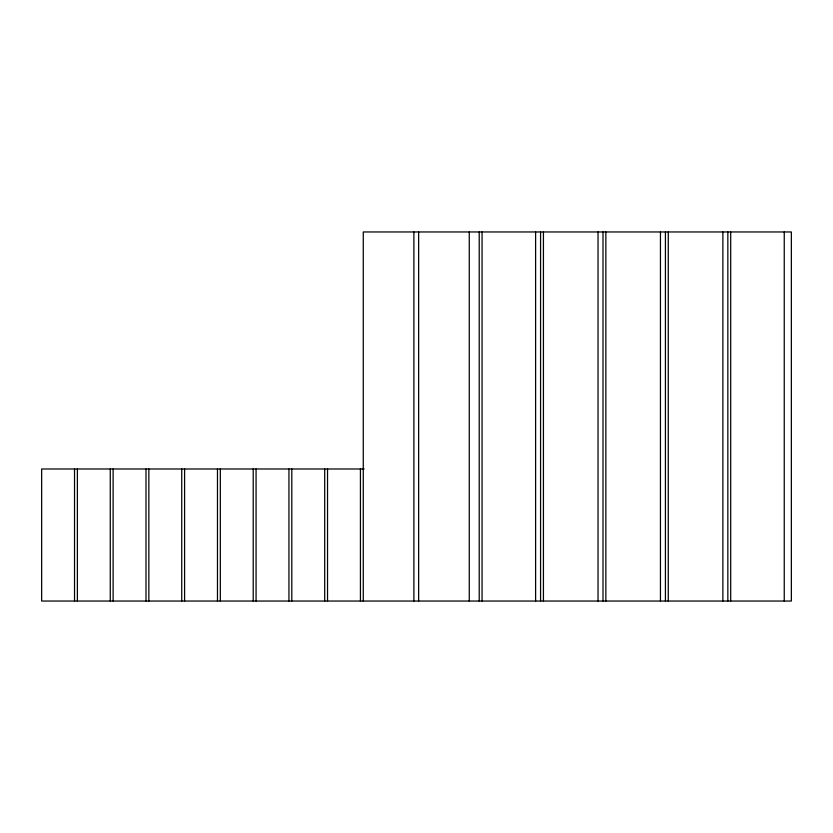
<?xml version="1.0" encoding="UTF-8"?>
<svg xmlns="http://www.w3.org/2000/svg" width="833" height="833" viewBox="0 0 833 833"><rect width="100%" height="100%" fill="white"/><g stroke="black" fill="none" stroke-linecap="round" stroke-linejoin="round"><path stroke-width="1.25" d="M364.156 468.989L41.65 468.989L41.65 601.041L791.35 601.041L791.35 231.959L363.271 231.959L363.271 601.041M784.249 231.959L784.249 601.041M730.697 231.959L730.697 601.041M727.844 231.959L727.844 601.041M722.877 231.959L722.877 601.041M668.274 231.959L668.274 601.041M665.421 231.959L665.421 601.041M660.454 231.959L660.454 601.041M605.851 231.959L605.851 601.041M602.998 231.959L602.998 601.041M598.032 231.959L598.032 601.041M543.428 231.959L543.428 601.041M540.575 231.959L540.575 601.041M535.609 231.959L535.609 601.041M482.068 231.959L482.068 601.041M479.214 231.959L479.214 601.041M469.26 231.959L469.26 601.041M418.645 231.959L418.645 601.041M413.886 231.959L413.886 601.041M360.429 468.989L360.429 601.041M327.536 468.989L327.536 601.041M324.693 468.989L324.693 601.041M291.8 468.989L291.8 601.041M288.947 468.989L288.947 601.041M256.064 468.989L256.064 601.041M253.211 468.989L253.211 601.041M220.328 468.989L220.328 601.041M217.475 468.989L217.475 601.041M184.593 468.989L184.593 601.041M181.74 468.989L181.74 601.041M148.857 468.989L148.857 601.041M146.004 468.989L146.004 601.041M113.121 468.989L113.121 601.041M110.268 468.989L110.268 601.041M77.386 468.989L77.386 601.041M74.533 468.989L74.533 601.041"/></g></svg>
